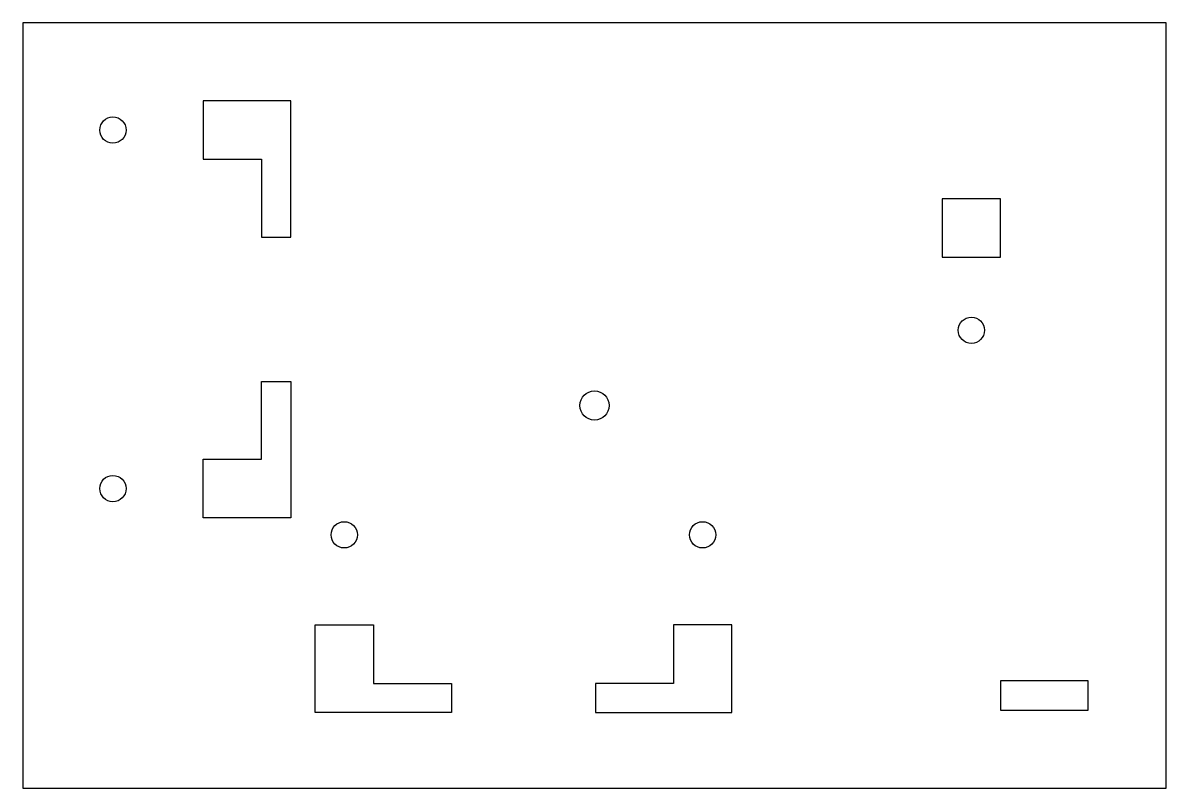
# Model space of a CAD drawing. Extents: x -51 to 66, y 52 to 131.
import ezdxf

# ---------------------------------------------------------------- set-up
doc = ezdxf.new("R2010")
doc.units = 0
doc.layers.add('BASE PLATES', color=7, linetype='CONTINUOUS')

msp = doc.modelspace()

# ---------------------------------------------------------------- linework, layer by layer
at = {"layer": 'BASE PLATES'}
for p, q in [((66, 130.55), (-51.4, 130.55)), ((-32.9, 122.55), (-32.9, 116.55)), ((-23.9, 122.55), (-32.9, 122.55)), ((-23.9, 116.55), (-23.9, 122.55)), ((-32.9, 116.55), (-26.9, 116.55)), ((-26.9, 116.55), (-26.9, 108.55)), ((-23.9, 108.55), (-23.9, 116.65)), ((-26.9, 108.55), (-23.9, 108.55)), ((-26.9, 93.75), (-23.9, 93.75)), ((-26.9, 85.75), (-26.9, 93.75)), ((-23.9, 93.75), (-23.9, 85.65)), ((-32.9, 79.75), (-32.9, 85.75)), ((-32.9, 85.75), (-26.9, 85.75)), ((-23.9, 85.75), (-23.9, 79.75)), ((-23.9, 79.75), (-32.9, 79.75)), ((-15.4, 62.75), (-7.4, 62.75)), ((-7.4, 62.75), (-7.4, 59.75)), ((15.4, 62.75), (7.4, 62.75)), ((7.4, 62.75), (7.4, 59.75)), ((58, 63), (49, 63)), ((49, 63), (49, 60)), ((58, 60), (58, 63)), ((49, 60), (57.1, 60)), ((57, 60), (58, 60)), ((-7.4, 59.75), (-15.5, 59.75)), ((7.4, 59.75), (15.5, 59.75)), ((-51.4, 52), (66, 52))]:
    msp.add_line(p, q, dxfattribs=at)
for points in [[(-51.4, 130.55), (-51.4, 120.73125), (-51.4, 110.9125), (-51.4, 101.09375), (-51.4, 91.275), (-51.4, 81.45625), (-51.4, 71.6375), (-51.4, 61.81875), (-51.4, 52)], [(66, 52), (66, 61.81875), (66, 71.6375), (66, 81.45625), (66, 91.275), (66, 101.09375), (66, 110.9125), (66, 120.73125), (66, 130.55)], [(43, 106.5), (49, 106.5), (49, 112.5), (43, 112.5), (43, 106.5)], [(-15.4, 59.75), (-21.4, 59.75), (-21.4, 68.75), (-15.4, 68.75), (-15.4, 62.75)], [(15.4, 59.75), (21.4, 59.75), (21.4, 68.75), (15.4, 68.75), (15.4, 62.75)]]:
    msp.add_lwpolyline(points, dxfattribs=at)
for centre, radius in [((-42.15, 119.55), 1.35), ((46, 99), 1.35), ((7.3, 91.275), 1.5), ((-42.15, 82.75), 1.35), ((-18.4, 78), 1.35), ((18.4, 78), 1.35)]:
    msp.add_circle(centre, radius, dxfattribs=at)

doc.saveas('drawing.dxf')
